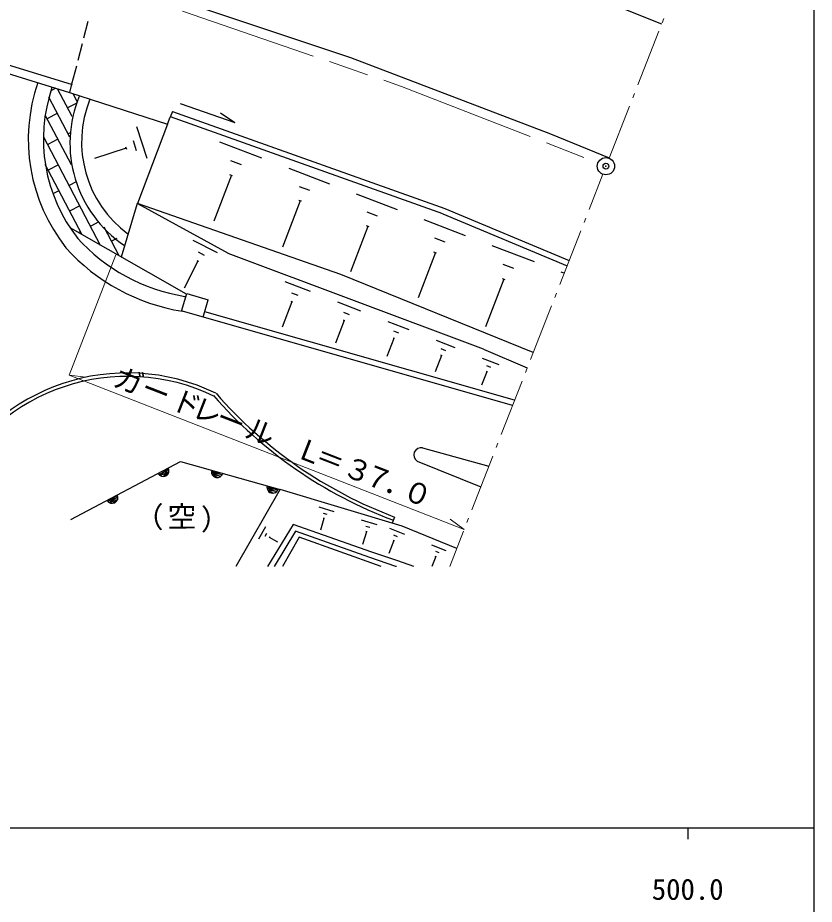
# Model space of a CAD drawing. Units: millimetres, scale not verified. Extents: x 40000 to 680000, y 20000 to 380000.
# Drawn here: x 509776 to 579000, y 198357 to 275388 of the extents above; entities that cross this region are included whole.
import ezdxf
from ezdxf.enums import TextEntityAlignment as Align

# ---------------------------------------------------------------- set-up
doc = ezdxf.new("R2010")
doc.units = ezdxf.units.MM
doc.header["$LTSCALE"] = 1000
doc.header["$PDMODE"] = 32
doc.header["$PDSIZE"] = 500
doc.linetypes.add('CHAIN', pattern=[18.5, 12, -1.5, 3.5, -1.5])
for name, color, linetype, lineweight in [('M-BGD', 7, 'Continuous', 25), ('M-BGD-HTXT', 7, 'Continuous', 13), ('M-BMK', 2, 'CHAIN', 13), ('M-BMK-SRVR', 3, 'Continuous', 25), ('M-STR-HTXT', 7, 'Continuous', 13), ('M-STR-STR1', 1, 'Continuous', 25), ('M-TTL-BAND', 7, 'Continuous', 25)]:
    doc.layers.add(name, color=color, linetype=linetype, lineweight=lineweight)
doc.layers.add('M-OTRS', color=6, linetype='Continuous')
doc.styles.add('ＭＳ ゴシック', font='')
doc.styles.get('ＭＳ ゴシック').set_extended_font_data('MS Gothic')

msp = doc.modelspace()

# ---------------------------------------------------------------- linework, layer by layer
at = {"layer": 'M-BGD'}
for p, q in [((537841, 286135), (565712, 274844)), ((526011, 276158), (538687, 271940)), ((538687, 271940), (556077, 265311)), ((513075, 269268), (512654, 269047)), ((514501, 266804), (513236, 269218)), ((514279, 268899), (522783, 266150)), ((514313, 265009), (512485, 268496)), ((514951, 268107), (514590, 268789)), ((514901, 267957), (514110, 267545)), ((523904, 267936), (528637, 266276)), ((514445, 262593), (512175, 266922)), ((513228, 267083), (512336, 266611)), ((522783, 266150), (523023, 266742)), ((523223, 267253), (523023, 266742)), ((546731, 258344), (523053, 266782)), ((523223, 267253), (546901, 258816)), ((527393, 267127), (528637, 266276)), ((521011, 263151), (520126, 265907)), ((522783, 266150), (520183, 259250)), ((516979, 255608), (512047, 265007)), ((514322, 265390), (514152, 265299)), ((556077, 265311), (561182, 263221)), ((513270, 264837), (512378, 264375)), ((520108, 263832), (519827, 264704)), ((530986, 263181), (527346, 264561)), ((519206, 264041), (516450, 263156)), ((519246, 263931), (519176, 264152)), ((529212, 262608), (528300, 262958)), ((515374, 256529), (512170, 262621)), ((513313, 262592), (512431, 262130)), ((536903, 260931), (533353, 262281)), ((514858, 261140), (514247, 260818)), ((528341, 261694), (526821, 257703)), ((528451, 261644), (528221, 261734)), ((535170, 260368), (534277, 260708)), ((513355, 260356), (512834, 260075)), ((542770, 258701), (539230, 260051)), ((515181, 259045), (514289, 258583)), ((520153, 259260), (518754, 254597)), ((520183, 259250), (528057, 254917)), ((537853, 253082), (520183, 259250)), ((534318, 259475), (532788, 255443)), ((534429, 259435), (534208, 259515)), ((541036, 258148), (540154, 258488)), ((546710, 258354), (557522, 253844)), ((546901, 258816), (557702, 254305)), ((516816, 257643), (516115, 257271)), ((540306, 257215), (540085, 257295)), ((548687, 256451), (545087, 257821)), ((524442, 251365), (514320, 257119)), ((515223, 256809), (515043, 256709)), ((518594, 254687), (517278, 257192)), ((540195, 257255), (538685, 253304)), ((518382, 256201), (517931, 255960)), ((527135, 254966), (525028, 256037)), ((546933, 255888), (546031, 256228)), ((526022, 254735), (525491, 255005)), ((546072, 254975), (544582, 251064)), ((546183, 254935), (545952, 255015)), ((554685, 254172), (551014, 255572)), ((525441, 254233), (524241, 251886)), ((525501, 254203), (525371, 254273)), ((550251, 246588), (528057, 254897)), ((552891, 253598), (551968, 253948)), ((554582, 246302), (537853, 253082)), ((552009, 252665), (550440, 248533)), ((552130, 252625), (551899, 252715)), ((557272, 253192), (557011, 253292)), ((535218, 251586), (533022, 252446)), ((524022, 249891), (524462, 251415)), ((524291, 251164), (524382, 251144)), ((524462, 251415), (526337, 250885)), ((534136, 251244), (533584, 251464)), ((525897, 249361), (526337, 250885)), ((533605, 250692), (532745, 248496)), ((533675, 250672), (533535, 250722)), ((539601, 249886), (537605, 250666)), ((552782, 241688), (524082, 249881)), ((552962, 242160), (526037, 249842)), ((538619, 249574), (538117, 249774)), ((538138, 249072), (537378, 247117)), ((538198, 249053), (538078, 249103)), ((543793, 248256), (541978, 248966)), ((542901, 247984), (542450, 248154)), ((542461, 247523), (541851, 245948)), ((542521, 247503), (542410, 247543)), ((547785, 246706), (546160, 247336)), ((546993, 246455), (546582, 246615)), ((550251, 246588), (554052, 244958)), ((546602, 246043), (546042, 244619)), ((546653, 246023), (546542, 246063)), ((551606, 245226), (550162, 245786)), ((550894, 244995), (550533, 245135)), ((550544, 244634), (550084, 243450)), ((550594, 244614), (550504, 244654)), ((544966, 238012), (550722, 236413)), ((514386, 231796), (523915, 236828)), ((523915, 236828), (532569, 234400)), ((544496, 236858), (550022, 234618)), ((522903, 236165), (522061, 235683)), ((522061, 235683), (522752, 236085)), ((522903, 235904), (522161, 235603)), ((522752, 236085), (522442, 235533)), ((522442, 235533), (522903, 235904)), ((526612, 236008), (527545, 235678)), ((527545, 235678), (526612, 235868)), ((526612, 235868), (527425, 235538)), ((527425, 235538), (526663, 235698)), ((526663, 235698), (527164, 235427)), ((532579, 234420), (528736, 227700)), ((531446, 234640), (532388, 234360)), ((532388, 234360), (531446, 234489)), ((531446, 234489), (532288, 234209)), ((532288, 234209), (531516, 234319)), ((531516, 234319), (532008, 234079)), ((543199, 231203), (532569, 234400)), ((518454, 233865), (517592, 233383)), ((517592, 233383), (518484, 233725)), ((518484, 233725), (517743, 233253)), ((517743, 233253), (518464, 233524)), ((518464, 233524), (518084, 233203)), ((537262, 232460), (535969, 232850)), ((536381, 231888), (536081, 230865)), ((536661, 232219), (536340, 232319)), ((536431, 231868), (536341, 231898)), ((542526, 232004), (542316, 231472)), ((531299, 231161), (530688, 230088)), ((533705, 231364), (531483, 227692)), ((540554, 228964), (533705, 231364)), ((541013, 231331), (539649, 231741)), ((540382, 231080), (540041, 231180)), ((547942, 229283), (543199, 231203)), ((531390, 230579), (531239, 230309)), ((533926, 230762), (532074, 227693)), ((540384, 228493), (533926, 230762)), ((540091, 230718), (539751, 229605)), ((540131, 230708), (540041, 230738)), ((543430, 230491), (542116, 231011)), ((542788, 230290), (542457, 230420)), ((531660, 230289), (531620, 230219)), ((531640, 230259), (532343, 229849)), ((534227, 230261), (532786, 227694)), ((541367, 227702), (534227, 230261)), ((542468, 229959), (542018, 228826)), ((542508, 229939), (542418, 229969)), ((547020, 229071), (545777, 229561)), ((542811, 228185), (540544, 228964)), ((546409, 228890), (546098, 229010)), ((542641, 227713), (540384, 228493)), ((544194, 227705), (542811, 228185)), ((546108, 228579), (545758, 227706)), ((546149, 228559), (546068, 228589)), ((542691, 227703), (542641, 227713))]:
    msp.add_line(p, q, dxfattribs=at)
for centre, radius, start, end in [((525942, 264830), 15248, 161.1609, 218.2384), ((525942, 264830), 13935, 161.1609, 218.2384), ((525020, 264488), 10707, 157.31827, 236.16479), ((525261, 264589), 9935, 157.91789, 233.50188), ((526832, 266986), 16010, 222.01868, 260.87053), ((526832, 266986), 17323, 222.01868, 260.87053), ((519313, 226888), 17634, 64.15442, 153.06873), ((519313, 226888), 17334, 64.15442, 152.87523), ((556144, 268228), 38697, 221.15672, 249.4021), ((556144, 268228), 38998, 221.15672, 249.4021), ((544816, 237400), 622, 76.19718, 239.68537), ((522422, 236034), 501, 207.85341, 27.85341), ((527114, 235929), 501, 164.36819, 344.36819), ((531937, 234580), 501, 164.36819, 344.36819), ((517983, 233694), 501, 207.85341, 27.85341)]:
    msp.add_arc(centre, radius, start, end, dxfattribs=at)
at = {"layer": 'M-BGD-HTXT'}
for p, q in [((565780, 274955), (565926, 275328)), ((563665, 269555), (565488, 274211)), ((563227, 268438), (563373, 268810)), ((561172, 263191), (562935, 267693)), ((560622, 261787), (559428, 258727)), ((559138, 257981), (558992, 257609)), ((558702, 256863), (556884, 252205)), ((556594, 251460), (556448, 251087)), ((556158, 250342), (554341, 245684)), ((554050, 244939), (553904, 244566)), ((553614, 243821), (551797, 239163)), ((551506, 238417), (551361, 238045)), ((551070, 237299), (549253, 232641)), ((548962, 231896), (548817, 231523)), ((548526, 230778), (547332, 227718))]:
    msp.add_line(p, q, dxfattribs=at)
at = {"layer": 'M-BMK'}
for p, q in [((524086, 275946), (543141, 269418)), ((543141, 269418), (560190, 262769))]:
    msp.add_line(p, q, dxfattribs=at)
at = {"layer": 'M-BMK-SRVR'}
msp.add_circle((560892, 262489), 752, dxfattribs=at)
at = {"layer": 'M-OTRS'}
msp.add_point((560892, 262489), dxfattribs=at)
at = {"layer": 'M-STR-HTXT'}
for p, q in [((514233, 244317), (518313, 254777)), ((548572, 230917), (514233, 244317)), ((514233, 244317), (515727, 244148)), ((547368, 231808), (548572, 230917))]:
    msp.add_line(p, q, dxfattribs=at)
at = {"layer": 'M-STR-STR1'}
for p, q in [((515883, 275063), (515505, 273612)), ((515380, 273128), (515002, 271676)), ((506847, 271940), (514493, 269597)), ((506647, 271237), (514279, 268899)), ((514876, 271192), (514463, 269607)), ((514463, 269607), (514279, 268899))]:
    msp.add_line(p, q, dxfattribs=at)
at = {"layer": 'M-TTL-BAND'}
for p, q in [((579000, 20000), (579000, 370000)), ((40000, 205000), (579000, 205000)), ((568000, 205000), (568000, 204000))]:
    msp.add_line(p, q, dxfattribs=at)

# ---------------------------------------------------------------- texts
at = {"layer": 'M-BGD', "style": 'ＭＳ ゴシック'}
for s, p in [('（', (519945, 230538)), ('空', (522798, 230581)), ('）', (525695, 230343))]:
    msp.add_text(s, height=1833, rotation=0.057, dxfattribs=at).set_placement(p, align=Align.BOTTOM_LEFT)
at = {"layer": 'M-STR-HTXT', "style": 'ＭＳ ゴシック'}
for s, p in [('ガ', (517733, 242947)), ('ー', (520100, 242027)), ('ド', (522768, 240987)), ('レ', (524563, 240287)), ('ー', (526619, 239477)), ('ル', (529166, 238487)), ('Ｌ', (533499, 236797)), ('＝', (535244, 236117)), ('３', (537651, 235177)), ('７', (539406, 234497)), ('０', (542826, 233157)), ('．', (541241, 233777))]:
    msp.add_text(s, height=1833, rotation=338.689, dxfattribs=at).set_placement(p, align=Align.BOTTOM_LEFT)
at = {"layer": 'M-TTL-BAND', "style": 'ＭＳ ゴシック'}
msp.add_text('500.0', height=1833, dxfattribs=at).set_placement((568000, 198195), align=Align.BOTTOM_CENTER)

doc.saveas('drawing.dxf')
